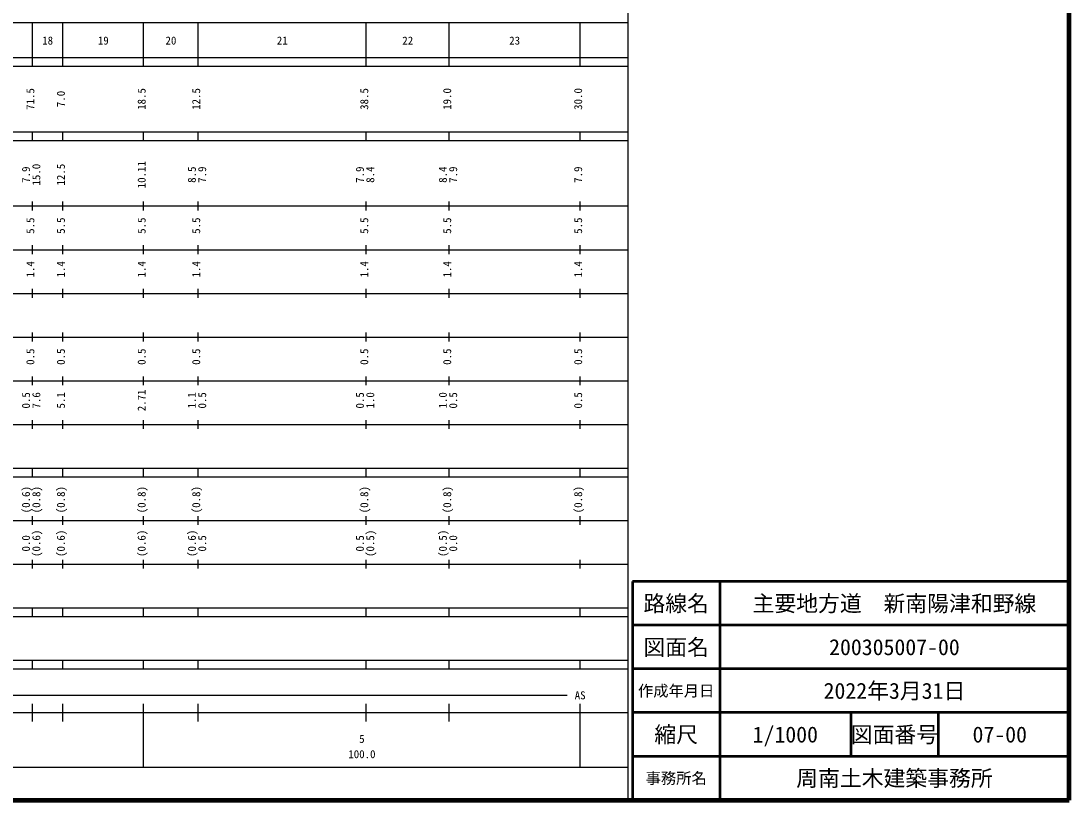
# Model space of a CAD drawing. Units: millimetres on the paper, enlarged 1000 times. Extents: x 40000 to 680000, y 20000 to 380000.
# Drawn here: x 439891 to 680000, y 20000 to 198357 of the extents above; entities that cross this region are included whole.
import ezdxf
from ezdxf.enums import TextEntityAlignment as Align

# ---------------------------------------------------------------- set-up
doc = ezdxf.new("R2010")
doc.units = ezdxf.units.MM
doc.header["$LTSCALE"] = 1000
for name, color, linetype, lineweight in [('M-TTL', 2, 'Continuous', 140), ('M-TTL-BAND', 7, 'Continuous', 25), ('M-TTL-FRAM', 2, 'Continuous', 50), ('M-TTL-LINE', 7, 'Continuous', 50)]:
    doc.layers.add(name, color=color, linetype=linetype, lineweight=lineweight)
doc.layers.add('M-TTL-TXT', color=7, linetype='Continuous')
doc.styles.add('ＭＳ ゴシック', font='')
doc.styles.get('ＭＳ ゴシック').set_extended_font_data('MS Gothic')

msp = doc.modelspace()

# ---------------------------------------------------------------- linework, layer by layer
at = {"layer": 'M-TTL'}
for p, q in [((680000, 20000), (680000, 380000)), ((40000, 20000), (680000, 20000))]:
    msp.add_line(p, q, dxfattribs=at)
at = {"layer": 'M-TTL-BAND'}
for p, q in [((579000, 20000), (579000, 370000)), ((68000, 198000), (579000, 198000)), ((442500, 188000), (442500, 198000)), ((449500, 188000), (449500, 198000)), ((468000, 188000), (468000, 198000)), ((480500, 188000), (480500, 198000)), ((519000, 188000), (519000, 198000)), ((538000, 188000), (538000, 198000)), ((568000, 188000), (568000, 198000)), ((40000, 190000), (579000, 190000)), ((40000, 188000), (579000, 188000)), ((40000, 173000), (579000, 173000)), ((442500, 171000), (442500, 173000)), ((449500, 171000), (449500, 173000)), ((468000, 171000), (468000, 173000)), ((480500, 171000), (480500, 173000)), ((519000, 171000), (519000, 173000)), ((538000, 171000), (538000, 173000)), ((568000, 171000), (568000, 173000)), ((40000, 171000), (579000, 171000)), ((442500, 155000), (442500, 157000)), ((449500, 155000), (449500, 157000)), ((468000, 155000), (468000, 157000)), ((480500, 155000), (480500, 157000)), ((519000, 155000), (519000, 157000)), ((538000, 155000), (538000, 157000)), ((568000, 155000), (568000, 157000)), ((40000, 156000), (579000, 156000)), ((442500, 145000), (442500, 147000)), ((449500, 145000), (449500, 147000)), ((468000, 145000), (468000, 147000)), ((480500, 145000), (480500, 147000)), ((519000, 145000), (519000, 147000)), ((538000, 145000), (538000, 147000)), ((568000, 145000), (568000, 147000)), ((46000, 146000), (579000, 146000)), ((442500, 135000), (442500, 137000)), ((449500, 135000), (449500, 137000)), ((468000, 135000), (468000, 137000)), ((480500, 135000), (480500, 137000)), ((519000, 135000), (519000, 137000)), ((538000, 135000), (538000, 137000)), ((568000, 135000), (568000, 137000)), ((52000, 136000), (579000, 136000)), ((46000, 126000), (579000, 126000)), ((442500, 125000), (442500, 127000)), ((449500, 125000), (449500, 127000)), ((468000, 125000), (468000, 127000)), ((480500, 125000), (480500, 127000)), ((519000, 125000), (519000, 127000)), ((538000, 125000), (538000, 127000)), ((568000, 125000), (568000, 127000)), ((52000, 116000), (579000, 116000)), ((442500, 115000), (442500, 117000)), ((449500, 115000), (449500, 117000)), ((468000, 115000), (468000, 117000)), ((480500, 115000), (480500, 117000)), ((519000, 115000), (519000, 117000)), ((538000, 115000), (538000, 117000)), ((568000, 115000), (568000, 117000)), ((46000, 106000), (579000, 106000)), ((442500, 105000), (442500, 107000)), ((449500, 105000), (449500, 107000)), ((468000, 105000), (468000, 107000)), ((480500, 105000), (480500, 107000)), ((519000, 105000), (519000, 107000)), ((538000, 105000), (538000, 107000)), ((568000, 105000), (568000, 107000)), ((40000, 96000), (579000, 96000)), ((40000, 94000), (579000, 94000)), ((442500, 94000), (442500, 96000)), ((449500, 94000), (449500, 96000)), ((468000, 94000), (468000, 96000)), ((480500, 94000), (480500, 96000)), ((519000, 94000), (519000, 96000)), ((538000, 94000), (538000, 96000)), ((568000, 94000), (568000, 96000)), ((442500, 83000), (442500, 85000)), ((449500, 83000), (449500, 85000)), ((468000, 83000), (468000, 85000)), ((480500, 83000), (480500, 85000)), ((519000, 83000), (519000, 85000)), ((538000, 83000), (538000, 85000)), ((568000, 83000), (568000, 85000)), ((49000, 84000), (579000, 84000)), ((442500, 73000), (442500, 75000)), ((449500, 73000), (449500, 75000)), ((468000, 73000), (468000, 75000)), ((480500, 73000), (480500, 75000)), ((519000, 73000), (519000, 75000)), ((538000, 73000), (538000, 75000)), ((568000, 73000), (568000, 75000)), ((40000, 74000), (579000, 74000)), ((40000, 64000), (579000, 64000)), ((442500, 62000), (442500, 64000)), ((449500, 62000), (449500, 64000)), ((468000, 62000), (468000, 64000)), ((480500, 62000), (480500, 64000)), ((519000, 62000), (519000, 64000)), ((538000, 62000), (538000, 64000)), ((568000, 62000), (568000, 64000)), ((40000, 62000), (579000, 62000)), ((40000, 52000), (579000, 52000)), ((442500, 50000), (442500, 52000)), ((449500, 50000), (449500, 52000)), ((468000, 50000), (468000, 52000)), ((480500, 50000), (480500, 52000)), ((519000, 50000), (519000, 52000)), ((538000, 50000), (538000, 52000)), ((568000, 50000), (568000, 52000)), ((40000, 50000), (579000, 50000)), ((71000, 44000), (565000, 44000)), ((442500, 38000), (442500, 42000)), ((449500, 38000), (449500, 42000)), ((468000, 27500), (468000, 42000)), ((480500, 38000), (480500, 42000)), ((519000, 38000), (519000, 42000)), ((538000, 38000), (538000, 42000)), ((568000, 27500), (568000, 42000)), ((40000, 40000), (579000, 40000)), ((68000, 27500), (579000, 27500))]:
    msp.add_line(p, q, dxfattribs=at)
at = {"layer": 'M-TTL-FRAM'}
for p, q in [((680000, 70000), (580000, 70000)), ((580000, 70000), (580000, 20000))]:
    msp.add_line(p, q, dxfattribs=at)
at = {"layer": 'M-TTL-LINE'}
for p, q in [((600000, 70000), (600000, 20000)), ((680000, 60000), (580000, 60000)), ((680000, 50000), (580000, 50000)), ((680000, 40000), (580000, 40000)), ((630000, 40000), (630000, 30000)), ((650000, 40000), (650000, 30000)), ((680000, 30000), (580000, 30000))]:
    msp.add_line(p, q, dxfattribs=at)

# ---------------------------------------------------------------- texts
at = {"layer": 'M-TTL-BAND', "style": 'ＭＳ ゴシック'}
for s, p in [('18', (446000, 192405)), ('19', (458750, 192405)), ('20', (474250, 192405)), ('21', (499750, 192405)), ('22', (528500, 192405)), ('23', (553000, 192405)), ('AS', (568000, 42500)), ('5', (518000, 32523)), ('100.0', (518000, 29033))]:
    msp.add_text(s, height=1833, dxfattribs=at).set_placement(p, align=Align.BOTTOM_CENTER)
for s, p in [('71.5', (443500, 180500)), ('18.5', (469000, 180500)), ('12.5', (481500, 180500)), ('38.5', (520000, 180500)), ('19.0', (539000, 180500)), ('30.0', (569000, 180500)), ('7.0', (450500, 180500)), ('10.11', (469000, 163174)), ('7.9', (442500, 163174)), ('15.0', (444870, 163174)), ('12.5', (450500, 163174)), ('8.5', (480500, 163174)), ('7.9', (482870, 163174)), ('7.9', (519000, 163174)), ('8.4', (521370, 163174)), ('8.4', (538000, 163174)), ('7.9', (540370, 163174)), ('7.9', (569000, 163174)), ('5.5', (443500, 151500)), ('5.5', (450500, 151500)), ('5.5', (469000, 151500)), ('5.5', (481500, 151500)), ('5.5', (520000, 151500)), ('5.5', (539000, 151500)), ('5.5', (569000, 151500)), ('1.4', (443500, 141500)), ('1.4', (450500, 141500)), ('1.4', (469000, 141500)), ('1.4', (481500, 141500)), ('1.4', (520000, 141500)), ('1.4', (539000, 141500)), ('1.4', (569000, 141500)), ('0.5', (443500, 121500)), ('0.5', (450500, 121500)), ('0.5', (469000, 121500)), ('0.5', (481500, 121500)), ('0.5', (520000, 121500)), ('0.5', (539000, 121500)), ('0.5', (569000, 121500)), ('0.5', (442500, 111500)), ('7.6', (444870, 111500)), ('5.1', (450500, 111500)), ('2.71', (469000, 111500)), ('1.1', (480500, 111500)), ('0.5', (482870, 111500)), ('0.5', (519000, 111500)), ('1.0', (521370, 111500)), ('1.0', (538000, 111500)), ('0.5', (540370, 111500)), ('0.5', (569000, 111500)), ('(0.6)', (442500, 88764)), ('(0.8)', (444870, 88764)), ('(0.8)', (450500, 88764)), ('(0.8)', (469000, 88764)), ('(0.8)', (481500, 88764)), ('(0.8)', (520000, 88764)), ('(0.8)', (539000, 88764)), ('(0.8)', (569000, 88764)), ('0.0', (442500, 78764)), ('(0.6)', (444870, 78764)), ('(0.6)', (450500, 78764)), ('(0.6)', (469000, 78764)), ('(0.6)', (480500, 78764)), ('0.5', (482870, 78764)), ('0.5', (519000, 78764)), ('(0.5)', (521370, 78764)), ('(0.5)', (538000, 78764)), ('0.0', (540370, 78764))]:
    msp.add_text(s, height=1833, rotation=90, dxfattribs=at).set_placement(p, align=Align.BOTTOM_CENTER)
at = {"layer": 'M-TTL-TXT', "style": 'ＭＳ ゴシック'}
for s, height, p in [('路線名', 3666, (590000, 65000)), ('路線名', 3666, (590000, 65000)), ('主要地方道\u3000新南陽津和野線', 3666, (640000, 65000)), ('図面名', 3666, (590000, 55000)), ('図面名', 3666, (590000, 55000)), ('200305007-00', 3666, (640000, 55000)), ('作成年月日', 2566, (590000, 45000)), ('作成年月日', 2566, (590000, 45000)), ('2022年3月31日', 3666, (640000, 45000)), ('縮尺', 3666, (590000, 35000)), ('縮尺', 3666, (590000, 35000)), ('1/1000', 3666, (615000, 35000)), ('図面番号', 3666, (640000, 35000)), ('図面番号', 3666, (640000, 35000)), ('07-00', 3666, (664125, 35000)), ('事務所名', 2566, (590000, 25000)), ('事務所名', 2566, (590000, 25000)), ('周南土木建築事務所', 3666, (640000, 25000))]:
    msp.add_text(s, height=height, dxfattribs=at).set_placement(p, align=Align.MIDDLE_CENTER)

doc.saveas('drawing.dxf')
